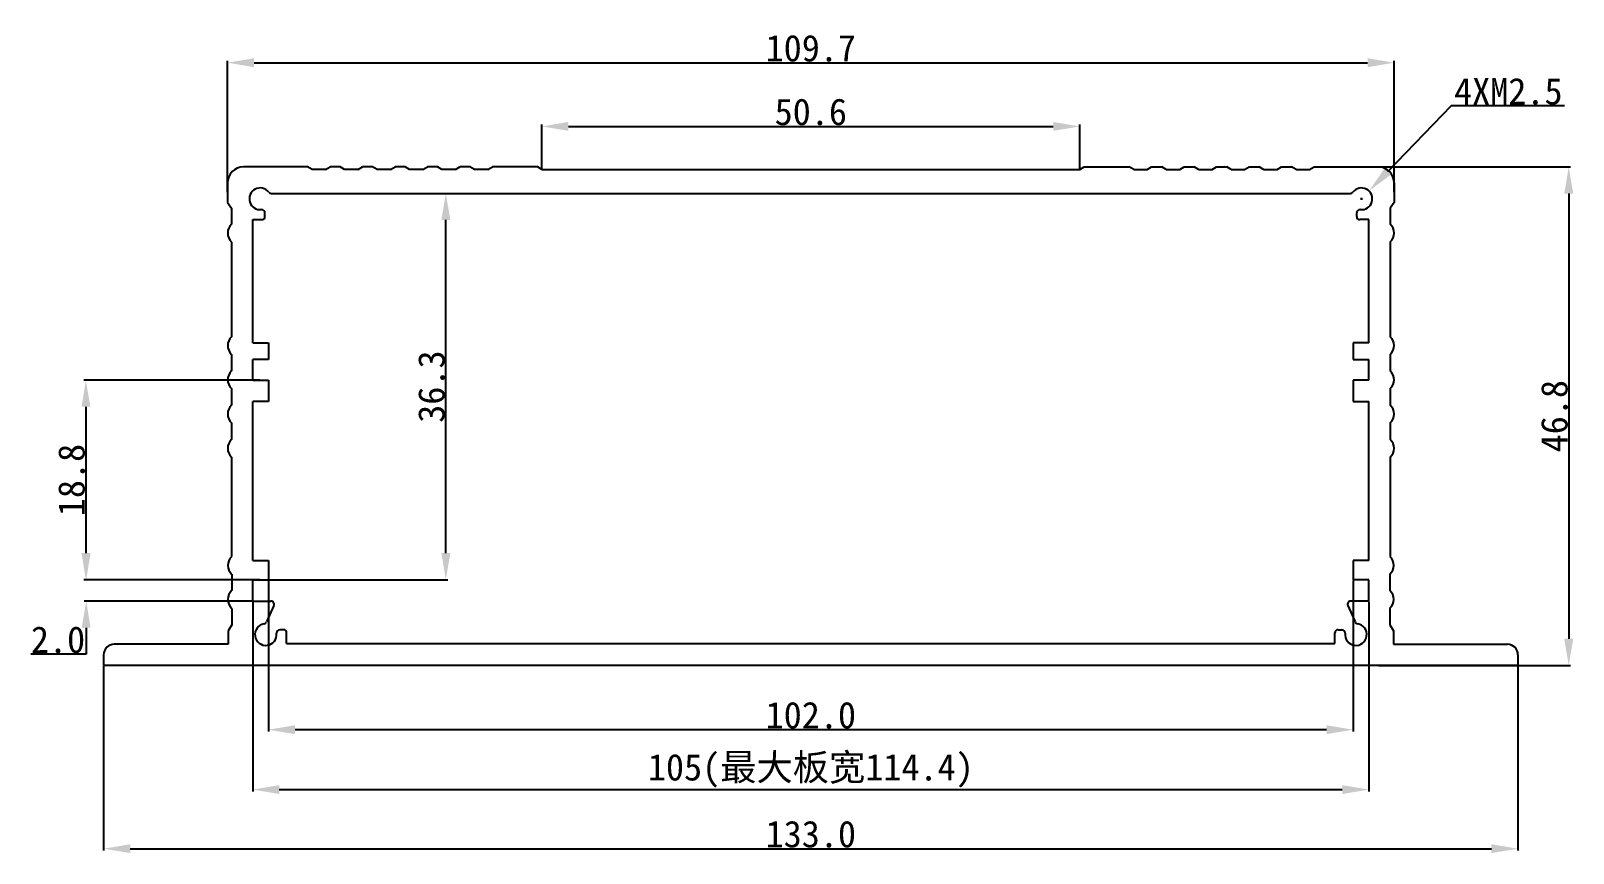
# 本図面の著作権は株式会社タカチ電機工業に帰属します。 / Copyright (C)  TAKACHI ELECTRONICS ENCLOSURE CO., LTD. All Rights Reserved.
# Model space of a CAD drawing. Header units: inches. Extents: x -54 to 91, y -121 to -44.
import ezdxf

# ---------------------------------------------------------------- set-up
doc = ezdxf.new("R2010")
doc.units = ezdxf.units.IN
doc.header["$MEASUREMENT"] = 0
doc.layers.get('Defpoints').update_dxf_attribs({"lineweight": 25})
doc.layers.add('1', color=30, linetype='Continuous')
doc.styles.get("Standard").update_dxf_attribs({"font": 'simhei.ttf'})
doc.dimstyles.get("Standard").update_dxf_attribs({"dimtxt": 2.5, "dimasz": 2.5, "dimexe": 0.18, "dimexo": 0.0625, "dimgap": 0.09, "dimtad": 1, "dimtoh": 1, "dimdec": 1, "dimzin": 0, "dimdsep": 46, "dimtxsty": 'Standard', "dimcen": 0.09, "dimadec": 0, "dimazin": 0, "dimtfac": 1, "dimtdec": 1, "dimtofl": 0, "dimtmove": 0, "dimatfit": 3, "dimfxl": 1, "dimtolj": 1, "dimtzin": 0, "dimarcsym": 0})

# ---------------------------------------------------------------- blocks, each defined once
blk = doc.blocks.new('*D33')
at = {"color": 0, "lineweight": -2}
for p, q in [((-46.97, -103.53), (-46.97, -120.87)), ((86.03, -103.53), (86.03, -120.87)), ((-44.47, -120.69), (83.53, -120.69))]:
    blk.add_line(p, q, dxfattribs=at)
at = {"color": 0}
for points in [[(-44.47, -120.27), (-44.47, -121.1), (-46.97, -120.69)], [(83.53, -120.27), (83.53, -121.1), (86.03, -120.69)]]:
    blk.add_solid(points, dxfattribs=at)
at = {"layer": 'Defpoints', "color": 0}
for p in [(-46.97, -103.46), (86.03, -103.46), (86.03, -120.69)]:
    blk.add_point(p, dxfattribs=at)
at = {"color": 0, "insert": (19.53, -119.33), "char_height": 2.5, "attachment_point": 5}
blk.add_mtext('\\A1;133.0', dxfattribs=at)
blk = doc.blocks.new('*D35')
at = {"layer": '1', "color": 0, "lineweight": -2}
for p, q in [((-32.95, -97.48), (-32.95, -115.31)), ((72.01, -97.48), (72.01, -115.31)), ((-30.45, -115.13), (69.51, -115.13))]:
    blk.add_line(p, q, dxfattribs=at)
at = {"layer": '1', "color": 0}
for points in [[(-30.45, -114.72), (-30.45, -115.55), (-32.95, -115.13)], [(69.51, -114.72), (69.51, -115.55), (72.01, -115.13)]]:
    blk.add_solid(points, dxfattribs=at)
at = {"layer": 'Defpoints', "color": 0}
for p in [(-32.95, -97.42), (72.01, -97.42), (72.01, -115.13)]:
    blk.add_point(p, dxfattribs=at)
at = {"layer": '1', "color": 0, "insert": (19.53, -113.36), "char_height": 2.5, "attachment_point": 5}
blk.add_mtext('\\A1;105(最大板宽114.4)', dxfattribs=at)
blk = doc.blocks.new('*D36')
at = {"color": 0, "lineweight": -2}
for p, q in [((-31.47, -95.47), (-31.47, -109.68)), ((70.53, -95.47), (70.53, -109.68)), ((-28.97, -109.5), (68.03, -109.5))]:
    blk.add_line(p, q, dxfattribs=at)
at = {"color": 0}
for points in [[(-28.97, -109.09), (-28.97, -109.92), (-31.47, -109.5)], [(68.03, -109.09), (68.03, -109.92), (70.53, -109.5)]]:
    blk.add_solid(points, dxfattribs=at)
at = {"layer": 'Defpoints', "color": 0}
for p in [(-31.47, -95.41), (70.53, -95.41), (70.53, -109.5)]:
    blk.add_point(p, dxfattribs=at)
at = {"color": 0, "insert": (19.53, -108.15), "char_height": 2.5, "attachment_point": 5}
blk.add_mtext('\\A1;102.0', dxfattribs=at)
blk = doc.blocks.new('*D37')
at = {"color": 0, "lineweight": -2}
for p, q in [((-5.76, -56.8), (-5.76, -52.63)), ((-3.26, -52.81), (42.32, -52.81)), ((44.82, -56.8), (44.82, -52.63))]:
    blk.add_line(p, q, dxfattribs=at)
at = {"color": 0}
for points in [[(-3.26, -52.39), (-3.26, -53.22), (-5.76, -52.81)], [(42.32, -52.39), (42.32, -53.22), (44.82, -52.81)]]:
    blk.add_solid(points, dxfattribs=at)
at = {"layer": 'Defpoints', "color": 0}
for p in [(44.82, -52.81), (-5.76, -56.86), (44.82, -56.86)]:
    blk.add_point(p, dxfattribs=at)
at = {"color": 0, "insert": (19.53, -51.45), "char_height": 2.5, "attachment_point": 5}
blk.add_mtext('\\A1;50.6', dxfattribs=at)
blk = doc.blocks.new('*D38')
at = {"color": 0, "lineweight": -2}
for p, q in [((-28.58, -59.1), (-14.61, -59.1)), ((-14.79, -92.91), (-14.79, -61.6)), ((-32.15, -95.41), (-14.61, -95.41))]:
    blk.add_line(p, q, dxfattribs=at)
at = {"color": 0}
for points in [[(-15.21, -61.6), (-14.37, -61.6), (-14.79, -59.1)], [(-15.21, -92.91), (-14.37, -92.91), (-14.79, -95.41)]]:
    blk.add_solid(points, dxfattribs=at)
at = {"layer": 'Defpoints', "color": 0}
for p in [(-28.64, -59.1), (-14.79, -59.1), (-32.21, -95.41)]:
    blk.add_point(p, dxfattribs=at)
at = {"color": 0, "insert": (-16.13, -77.26), "char_height": 2.5, "attachment_point": 5, "rotation": 90}
blk.add_mtext('\\A1;36.3', dxfattribs=at)
blk = doc.blocks.new('*D39')
at = {"color": 0, "lineweight": -2}
for p, q in [((-48.61, -92.92), (-48.61, -90.42)), ((-33.01, -95.42), (-48.79, -95.42)), ((-33.01, -97.42), (-48.79, -97.42)), ((-48.61, -99.92), (-48.61, -102.42)), ((-48.61, -102.42), (-53.82, -102.42))]:
    blk.add_line(p, q, dxfattribs=at)
at = {"color": 0}
for points in [[(-49.03, -92.92), (-48.2, -92.92), (-48.61, -95.42)], [(-49.03, -99.92), (-48.2, -99.92), (-48.61, -97.42)]]:
    blk.add_solid(points, dxfattribs=at)
at = {"layer": 'Defpoints', "color": 0}
for p in [(-32.95, -95.42), (-48.61, -97.42), (-32.95, -97.42)]:
    blk.add_point(p, dxfattribs=at)
at = {"color": 0, "insert": (-51.26, -101.06), "char_height": 2.5, "attachment_point": 5}
blk.add_mtext('\\A1;2.0', dxfattribs=at)
blk = doc.blocks.new('*D40')
at = {"color": 0, "lineweight": -2}
for p, q in [((69.93, -56.62), (90.98, -56.62)), ((90.8, -59.12), (90.8, -100.96)), ((72.94, -103.46), (90.98, -103.46))]:
    blk.add_line(p, q, dxfattribs=at)
at = {"color": 0}
for points in [[(90.38, -59.12), (91.22, -59.12), (90.8, -56.62)], [(90.38, -100.96), (91.22, -100.96), (90.8, -103.46)]]:
    blk.add_solid(points, dxfattribs=at)
at = {"layer": 'Defpoints', "color": 0}
for p in [(69.87, -56.62), (72.88, -103.46), (90.8, -103.46)]:
    blk.add_point(p, dxfattribs=at)
at = {"color": 0, "insert": (89.46, -80.04), "char_height": 2.5, "attachment_point": 5, "rotation": 90}
blk.add_mtext('\\A1;46.8', dxfattribs=at)
blk = doc.blocks.new('*D41')
at = {"color": 0, "lineweight": -2}
for p, q in [((-35.32, -58.98), (-35.32, -46.64)), ((-32.82, -46.82), (71.88, -46.82)), ((74.38, -58.98), (74.38, -46.64))]:
    blk.add_line(p, q, dxfattribs=at)
at = {"color": 0}
for points in [[(-32.82, -46.4), (-32.82, -47.24), (-35.32, -46.82)], [(71.88, -46.4), (71.88, -47.24), (74.38, -46.82)]]:
    blk.add_solid(points, dxfattribs=at)
at = {"layer": 'Defpoints', "color": 0}
for p in [(74.38, -46.82), (-35.32, -59.05), (74.38, -59.05)]:
    blk.add_point(p, dxfattribs=at)
at = {"color": 0, "insert": (19.53, -45.47), "char_height": 2.5, "attachment_point": 5}
blk.add_mtext('\\A1;109.7', dxfattribs=at)
blk = doc.blocks.new('*D42')
at = {"color": 0, "lineweight": -2}
for p, q in [((79.75, -50.86), (73.76, -57.07)), ((90.39, -50.86), (79.75, -50.86)), ((71.22, -59.61), (71.4, -59.61)), ((71.31, -59.7), (71.31, -59.52))]:
    blk.add_line(p, q, dxfattribs=at)
at = {"color": 0}
blk.add_solid([(73.46, -56.78), (74.06, -57.36), (72.02, -58.87)], dxfattribs=at)
at = {"layer": 'Defpoints', "color": 0}
for p in [(72.02, -58.87), (70.6, -60.34)]:
    blk.add_point(p, dxfattribs=at)
at = {"color": 0, "insert": (85.12, -49.52), "char_height": 2.5, "attachment_point": 5}
blk.add_mtext('\\A1;{\\f@SimHei|b0|i0|c134|p49;4XM2.5}', dxfattribs=at)
blk = doc.blocks.new('*D43')
at = {"color": 0, "lineweight": -2}
for p, q in [((-32.27, -76.66), (-48.82, -76.66)), ((-48.64, -79.16), (-48.64, -92.91)), ((-32.27, -95.41), (-48.82, -95.41))]:
    blk.add_line(p, q, dxfattribs=at)
at = {"color": 0}
for points in [[(-49.05, -79.16), (-48.22, -79.16), (-48.64, -76.66)], [(-49.05, -92.91), (-48.22, -92.91), (-48.64, -95.41)]]:
    blk.add_solid(points, dxfattribs=at)
at = {"layer": 'Defpoints', "color": 0}
for p in [(-32.21, -76.66), (-48.64, -95.41), (-32.21, -95.41)]:
    blk.add_point(p, dxfattribs=at)
at = {"color": 0, "insert": (-49.98, -86.04), "char_height": 2.5, "attachment_point": 5, "rotation": 90}
blk.add_mtext('\\A1;18.8', dxfattribs=at)

msp = doc.modelspace()

# ---------------------------------------------------------------- linework, layer by layer
for p, q in [((-27.79, -56.62), (-33.82, -56.62)), ((-27.37, -56.86), (-27.79, -56.62)), ((-26.1, -56.86), (-27.37, -56.86)), ((-26.1, -56.86), (-25.68, -56.62)), ((-24.74, -56.62), (-25.68, -56.62)), ((-24.32, -56.86), (-24.74, -56.62)), ((-23.05, -56.86), (-24.32, -56.86)), ((-23.05, -56.86), (-22.63, -56.62)), ((-21.68, -56.62), (-22.63, -56.62)), ((-21.26, -56.86), (-21.68, -56.62)), ((-19.99, -56.86), (-21.26, -56.86)), ((-19.99, -56.86), (-19.57, -56.62)), ((-18.63, -56.62), (-19.57, -56.62)), ((-18.21, -56.86), (-18.63, -56.62)), ((-16.94, -56.86), (-18.21, -56.86)), ((-16.94, -56.86), (-16.52, -56.62)), ((-15.57, -56.62), (-16.52, -56.62)), ((-15.16, -56.86), (-15.57, -56.62)), ((-13.89, -56.86), (-15.16, -56.86)), ((-13.89, -56.86), (-13.47, -56.62)), ((-12.52, -56.62), (-13.47, -56.62)), ((-12.1, -56.86), (-12.52, -56.62)), ((-10.83, -56.86), (-12.1, -56.86)), ((-10.83, -56.86), (-10.41, -56.62)), ((-6.18, -56.62), (-10.41, -56.62)), ((-5.76, -56.86), (-6.18, -56.62)), ((-5.76, -56.86), (44.82, -56.86)), ((44.82, -56.86), (45.24, -56.62)), ((45.24, -56.62), (49.48, -56.62)), ((49.89, -56.86), (49.48, -56.62)), ((49.89, -56.86), (51.16, -56.86)), ((51.16, -56.86), (51.58, -56.62)), ((51.58, -56.62), (52.53, -56.62)), ((52.95, -56.86), (52.53, -56.62)), ((52.95, -56.86), (54.22, -56.86)), ((54.22, -56.86), (54.64, -56.62)), ((54.64, -56.62), (55.58, -56.62)), ((56, -56.86), (55.58, -56.62)), ((56, -56.86), (57.27, -56.86)), ((57.27, -56.86), (57.69, -56.62)), ((57.69, -56.62), (58.64, -56.62)), ((59.05, -56.86), (58.64, -56.62)), ((59.05, -56.86), (60.32, -56.86)), ((60.32, -56.86), (60.74, -56.62)), ((60.74, -56.62), (61.69, -56.62)), ((62.11, -56.86), (61.69, -56.62)), ((62.11, -56.86), (63.38, -56.86)), ((63.38, -56.86), (63.8, -56.62)), ((63.8, -56.62), (64.74, -56.62)), ((65.16, -56.86), (64.74, -56.62)), ((65.16, -56.86), (66.43, -56.86)), ((66.43, -56.86), (66.85, -56.62)), ((66.85, -56.62), (72.88, -56.62)), ((-35.32, -58.12), (-35.32, -59.97)), ((-31.2, -59.1), (70.26, -59.1)), ((74.38, -58.12), (74.38, -59.97)), ((-35.32, -59.97), (-34.96, -60.49)), ((-34.96, -60.49), (-34.96, -62)), ((74.38, -59.97), (74.02, -60.49)), ((74.02, -60.49), (74.02, -62)), ((-32.95, -73.15), (-32.95, -61.57)), ((-32.95, -61.57), (-32.1, -61.57)), ((-31.8, -61.27), (-31.8, -60.92)), ((70.86, -61.27), (70.86, -60.92)), ((72.01, -61.57), (71.16, -61.57)), ((72.01, -73.15), (72.01, -61.57)), ((-34.96, -63.67), (-34.96, -72.57)), ((74.02, -63.67), (74.02, -72.57)), ((-32.95, -73.15), (-31.47, -73.15)), ((-31.47, -73.15), (-31.47, -74.7)), ((72.01, -73.15), (70.53, -73.15)), ((70.53, -73.15), (70.53, -74.7)), ((-34.96, -74.23), (-34.96, -75.79)), ((-31.47, -74.7), (-32.95, -74.7)), ((-32.95, -76.66), (-32.95, -74.7)), ((70.53, -74.7), (72.01, -74.7)), ((72.01, -76.66), (72.01, -74.7)), ((74.02, -74.23), (74.02, -75.79)), ((-32.95, -76.66), (-31.47, -76.66)), ((-31.47, -76.66), (-31.47, -78.65)), ((72.01, -76.66), (70.53, -76.66)), ((70.53, -76.66), (70.53, -78.65)), ((-34.96, -77.45), (-34.96, -79.01)), ((74.02, -77.45), (74.02, -79.01)), ((-31.47, -78.65), (-32.95, -78.65)), ((-32.95, -93.61), (-32.95, -78.65)), ((70.53, -78.65), (72.01, -78.65)), ((72.01, -93.61), (72.01, -78.65)), ((-34.96, -80.67), (-34.96, -82.22)), ((74.02, -80.67), (74.02, -82.22)), ((-34.96, -83.89), (-34.96, -93.24)), ((74.02, -83.89), (74.02, -93.24)), ((-32.95, -93.61), (-31.47, -93.61)), ((-31.47, -93.61), (-31.47, -95.41)), ((72.01, -93.61), (70.53, -93.61)), ((70.53, -93.61), (70.53, -95.41)), ((-34.93, -94.88), (-34.93, -96.43)), ((-32.95, -95.42), (-31.47, -95.41)), ((-32.95, -97.42), (-32.95, -95.42)), ((72.01, -95.42), (70.53, -95.41)), ((72.01, -97.42), (72.01, -95.42)), ((73.99, -94.88), (73.99, -96.43)), ((-34.93, -98.1), (-34.93, -99.65)), ((-32.95, -97.42), (-31.24, -97.42)), ((-30.97, -97.84), (-31.66, -99.38)), ((70.03, -97.84), (70.72, -99.38)), ((72.01, -97.42), (70.3, -97.42)), ((73.99, -98.1), (73.99, -99.65)), ((-34.93, -99.65), (-35.26, -100.21)), ((73.99, -99.65), (74.32, -100.21)), ((-35.26, -101.47), (-45.97, -101.47)), ((-35.26, -100.21), (-35.26, -101.47)), ((-30.06, -100.11), (-30.41, -100.11)), ((-29.76, -101.4), (-29.76, -100.41)), ((-29.76, -101.4), (68.82, -101.4)), ((68.82, -101.4), (68.82, -100.41)), ((69.12, -100.11), (69.47, -100.11)), ((74.32, -100.21), (74.32, -101.47)), ((74.32, -101.47), (85.03, -101.47)), ((-46.97, -102.47), (-46.97, -103.46)), ((86.03, -102.47), (86.03, -103.46)), ((86.03, -103.46), (-46.97, -103.46))]:
    msp.add_line(p, q)
for centre, radius, start, end in [((-33.82, -58.12), 1.5, 90, 180), ((72.88, -58.12), 1.5, 0, 90), ((-32.25, -59.61), 1.02, 37.7025, 276.6228), ((-31.2, -58.8), 0.3, 217.7025, 270), ((70.26, -58.8), 0.3, 270, 322.2975), ((71.31, -59.61), 1.02, 263.3772, 142.2975), ((-32.1, -60.92), 0.3, 360, 96.6228), ((71.16, -60.92), 0.3, 83.3772, 180), ((-34.13, -62.83), 1.17, 134.6754, 225.3246), ((-32.1, -61.27), 0.3, 270, 360), ((71.16, -61.27), 0.3, 180, 270), ((73.2, -62.83), 1.17, 314.6754, 45.3246), ((-34.13, -73.4), 1.17, 134.6754, 225.3246), ((73.2, -73.4), 1.17, 314.6754, 45.3246), ((-34.13, -76.62), 1.17, 134.6754, 225.3246), ((73.2, -76.62), 1.17, 314.6754, 45.3246), ((-34.13, -79.84), 1.17, 134.6754, 225.3246), ((73.2, -79.84), 1.17, 314.6754, 45.3246), ((-34.13, -83.06), 1.17, 134.6754, 225.3246), ((73.2, -83.06), 1.17, 314.6754, 45.3246), ((-34.11, -94.05), 1.17, 136.4002, 225.3246), ((73.17, -94.05), 1.17, 314.6754, 43.5998), ((-34.11, -97.26), 1.17, 134.6754, 225.3246), ((73.17, -97.26), 1.17, 314.6754, 45.3246), ((-31.24, -97.72), 0.3, 335.7452, 90), ((70.3, -97.72), 0.3, 90, 204.2548), ((-31.72, -100.56), 1.02, 99.2166, 6.6228), ((-31.94, -99.26), 0.3, 279.2166, 335.7452), ((70.79, -100.56), 1.02, 173.3772, 80.7834), ((71, -99.26), 0.3, 204.2548, 260.7834), ((-45.97, -102.47), 1, 90, 180), ((-30.41, -100.41), 0.3, 90, 186.6228), ((-30.06, -100.41), 0.3, 360, 90), ((69.12, -100.41), 0.3, 90, 180), ((69.47, -100.41), 0.3, 353.3772, 90), ((85.03, -102.47), 1, 0, 90)]:
    msp.add_arc(centre, radius, start, end)

# ---------------------------------------------------------------- dimensions: what is measured, and where the dimension line sits
for base, p1, p2, picture, middle in [((74.38, -46.82), (-35.32, -59.05), (74.38, -59.05), '*D41', (19.53, -45.47)), ((44.82, -52.81), (-5.76, -56.86), (44.82, -56.86), '*D37', (19.53, -51.45))]:
    dim = msp.add_linear_dim(base=base, p1=p1, p2=p2, dimstyle='Standard')
    dim.commit()
    dim.dimension.update_dxf_attribs({"geometry": picture, "text_midpoint": middle})
dim = msp.add_diameter_dim_2p(p1=(70.6, -60.34), p2=(72.02, -58.87), text='{\\f@SimHei|b0|i0|c134|p49;4XM2.5}', dimstyle='Standard')
dim.commit()
dim.dimension.update_dxf_attribs({"geometry": '*D42', "text_midpoint": (85.12, -50.86), "dimtype": 163})
for base, p1, p2, picture, middle in [((90.8, -103.46), (69.87, -56.62), (72.88, -103.46), '*D40', (89.46, -80.04)), ((-14.79, -59.1), (-32.21, -95.41), (-28.64, -59.1), '*D38', (-16.13, -77.26)), ((-48.6375, -95.4149), (-32.2097, -76.6583), (-32.2116, -95.4149), '*D43', (-49.9775, -86.0366))]:
    dim = msp.add_linear_dim(base=base, p1=p1, p2=p2, angle=90, dimstyle='Standard')
    dim.commit()
    dim.dimension.update_dxf_attribs({"geometry": picture, "text_midpoint": middle})
dim = msp.add_linear_dim(base=(-48.61, -97.42), p1=(-32.95, -95.42), p2=(-32.95, -97.42), angle=90, dimstyle='Standard')
dim.commit()
dim.dimension.update_dxf_attribs({"geometry": '*D39', "text_midpoint": (-51.26, -102.42), "dimtype": 160})
for base, p1, p2, picture, middle in [((70.53, -109.5), (-31.47, -95.41), (70.53, -95.41), '*D36', (19.53, -109.5)), ((86.03, -120.69), (-46.97, -103.46), (86.03, -103.46), '*D33', (19.53, -120.69))]:
    dim = msp.add_linear_dim(base=base, p1=p1, p2=p2, dimstyle='Standard')
    dim.commit()
    dim.dimension.update_dxf_attribs({"geometry": picture, "text_midpoint": middle, "dimtype": 160})
at = {"layer": '1'}
dim = msp.add_linear_dim(base=(72.01, -115.13), p1=(-32.95, -97.42), p2=(72.01, -97.42), text='105(最大板宽114.4)', dimstyle='Standard', dxfattribs=at)
dim.commit()
dim.dimension.update_dxf_attribs({"geometry": '*D35', "text_midpoint": (19.53, -115.13), "dimtype": 160})

doc.saveas('drawing.dxf')
